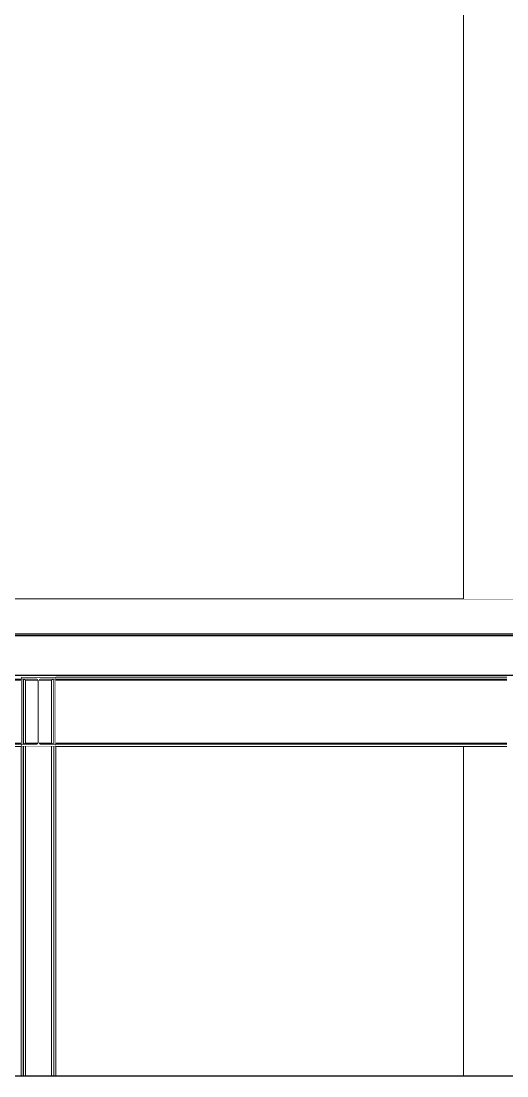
# Model space of a CAD drawing. Extents: x -3080 to 28500, y -1326 to 31609.
# Drawn here: x 17350 to 17630, y 27376 to 27984 of the extents above; entities that cross this region are included whole.
import ezdxf
from ezdxf.xclip import XClip

# ---------------------------------------------------------------- set-up
doc = ezdxf.new("R2010")
doc.units = 0
doc.header["$LTSCALE"] = 100
doc.header["$XCLIPFRAME"] = 2
doc.linetypes.add('188K-SM-07-F10-MECH-CR PIPE-Y2257103$0$X-S-FAB_SL ALL$0$Wipeout_Contour', pattern=[1, 0, -1])
for name, color, linetype in [('0-xref', 8, 'Continuous'), ('188K-SM-07-F10-MECH-CR PIPE-Y2257103$0$X-S-FAB_SL ALL$0$ASP_1', 1, 'Continuous'), ('188K-SM-07-F10-MECH-CR PIPE-Y2257103$0$X-S-FAB_SL ALL$0$Hattch', 7, 'Continuous'), ('188K-SM-07-F10-MECH-CR PIPE-Y2257103$0$X-S-FAB_SL ALL$0$S-BEAM', 7, 'Continuous'), ('188K-SM-07-F10-MECH-CR PIPE-Y2257103$0$X-S-FAB_SL ALL$0$S-COL', 7, 'Continuous'), ('188K-SM-07-F10-MECH-CR PIPE-Y2257103$0$X-S-FAB_SL ALL$0$S-SLAB', 7, 'Continuous')]:
    doc.layers.add(name, color=color, linetype=linetype)

# ---------------------------------------------------------------- blocks, each defined once
blk = doc.blocks.new('188K-SM-07-F10-MECH-CR PIPE-Y2257103$0$X-S-FAB_SL ALL$0$剖面元素_222_3', base_point=(23061.26, -8263.06))
at = {"color": 254, "linetype": '188K-SM-07-F10-MECH-CR PIPE-Y2257103$0$X-S-FAB_SL ALL$0$Wipeout_Contour', "lineweight": 0, "ltscale": 329608.91504}
blk.add_wipeout([(40683.76, -6204.02), (40666.26, -6204.02), (40666.26, -6943.06), (40736.26, -6943.06), (40736.26, -6204.02), (40718.76, -6204.02), (40718.76, -6212.28), (40683.76, -6212.28)], dxfattribs=at).dxf.layer = '188K-SM-07-F10-MECH-CR PIPE-Y2257103$0$X-S-FAB_SL ALL$0$Hattch'
at = {"color": 254, "linetype": '188K-SM-07-F10-MECH-CR PIPE-Y2257103$0$X-S-FAB_SL ALL$0$Wipeout_Contour', "lineweight": 0, "ltscale": 165170.38748}
blk.add_wipeout([(40736.26, -6963.06), (40666.26, -6963.06), (40666.26, -6963.26), (40736.26, -6963.26)], dxfattribs=at).dxf.layer = '188K-SM-07-F10-MECH-CR PIPE-Y2257103$0$X-S-FAB_SL ALL$0$Hattch'
at = {"color": 254, "linetype": '188K-SM-07-F10-MECH-CR PIPE-Y2257103$0$X-S-FAB_SL ALL$0$Wipeout_Contour', "lineweight": 0, "ltscale": 165191.216863}
blk.add_wipeout([(40666.26, -7028.06), (40666.26, -7218.06), (40691.26, -7218.06), (40691.26, -7028.06)], dxfattribs=at).dxf.layer = '188K-SM-07-F10-MECH-CR PIPE-Y2257103$0$X-S-FAB_SL ALL$0$Hattch'
at = {"layer": '188K-SM-07-F10-MECH-CR PIPE-Y2257103$0$X-S-FAB_SL ALL$0$S-COL', "color": 8, "lineweight": 0}
for p, q in [((40666.26, -6943.06), (40666.26, -6204.02)), ((40666.26, -6963.26), (40666.26, -6963.06)), ((40666.26, -7218.06), (40666.26, -7028.06))]:
    blk.add_line(p, q, dxfattribs=at)
blk = doc.blocks.new('188K-SM-07-F10-MECH-CR PIPE-Y2257103$0$X-S-FAB_SL ALL$0$剖面元素_242_3', base_point=(23061.26, -8263.06))
at = {"layer": '188K-SM-07-F10-MECH-CR PIPE-Y2257103$0$X-S-FAB_SL ALL$0$S-SLAB', "color": 15, "lineweight": 0}
for p, q in [((40656.26, -6943.06), (24906.26, -6943.06)), ((40656.26, -6963.06), (24906.26, -6963.06))]:
    blk.add_line(p, q, dxfattribs=at)
blk = doc.blocks.new('188K-SM-07-F10-MECH-CR PIPE-Y2257103$0$X-S-FAB_SL ALL$0$剖面元素_1318_3', base_point=(23061.26, -8263.06))
at = {"layer": '188K-SM-07-F10-MECH-CR PIPE-Y2257103$0$X-S-FAB_SL ALL$0$S-BEAM', "color": 2, "lineweight": 0}
for p, q in [((40411.26, -6988.06), (40411.26, -6989.36)), ((40431.26, -6988.06), (40411.26, -6988.06)), ((40431.26, -6988.06), (40431.26, -6989.36)), ((40411.26, -7026.76), (40411.26, -7028.06)), ((40431.26, -7028.06), (40411.26, -7028.06)), ((40431.26, -7026.76), (40431.26, -7028.06))]:
    blk.add_line(p, q, dxfattribs=at)
at = {"layer": '188K-SM-07-F10-MECH-CR PIPE-Y2257103$0$X-S-FAB_SL ALL$0$S-BEAM', "color": 2, "lineweight": 0, "flags": 128}
for points in [[(40420.69, -6989.54), (40420.26, -6989.36), (40411.26, -6989.36)], [(40420.69, -6989.54), (40420.86, -6989.96), (40420.86, -7026.16), (40420.69, -7026.59)], [(40421.84, -6989.54), (40421.66, -6989.96), (40421.66, -7026.16), (40421.84, -7026.59)], [(40431.26, -6989.36), (40422.26, -6989.36), (40421.84, -6989.54)], [(40420.69, -7026.59), (40420.26, -7026.76), (40411.26, -7026.76)], [(40421.84, -7026.59), (40422.26, -7026.76), (40431.26, -7026.76)]]:
    blk.add_lwpolyline(points, dxfattribs=at)
blk = doc.blocks.new('188K-SM-07-F10-MECH-CR PIPE-Y2257103$0$X-S-FAB_SL ALL$0$剖面元素_2103_3', base_point=(23061.26, -8263.06))
at = {"color": 254, "linetype": '188K-SM-07-F10-MECH-CR PIPE-Y2257103$0$X-S-FAB_SL ALL$0$Wipeout_Contour', "lineweight": 0, "ltscale": 164060.087947}
blk.add_wipeout([(40411.26, -7026.76), (40412.46, -7026.76), (40412.46, -6989.36), (40411.26, -6989.36)], dxfattribs=at).dxf.layer = '188K-SM-07-F10-MECH-CR PIPE-Y2257103$0$X-S-FAB_SL ALL$0$Hattch'
at = {"color": 254, "linetype": '188K-SM-07-F10-MECH-CR PIPE-Y2257103$0$X-S-FAB_SL ALL$0$Wipeout_Contour', "lineweight": 0, "ltscale": 164134.182575}
blk.add_wipeout([(40430.06, -6989.36), (40430.06, -7026.76), (40431.26, -7026.76), (40431.26, -6989.36)], dxfattribs=at).dxf.layer = '188K-SM-07-F10-MECH-CR PIPE-Y2257103$0$X-S-FAB_SL ALL$0$Hattch'
at = {"color": 254, "linetype": '188K-SM-07-F10-MECH-CR PIPE-Y2257103$0$X-S-FAB_SL ALL$0$Wipeout_Contour', "lineweight": 0, "ltscale": 164139.722671}
blk.add_wipeout([(40412.46, -7028.06), (40411.26, -7028.06), (40411.26, -7218.06), (40412.46, -7218.06)], dxfattribs=at).dxf.layer = '188K-SM-07-F10-MECH-CR PIPE-Y2257103$0$X-S-FAB_SL ALL$0$Hattch'
at = {"color": 254, "linetype": '188K-SM-07-F10-MECH-CR PIPE-Y2257103$0$X-S-FAB_SL ALL$0$Wipeout_Contour', "lineweight": 0, "ltscale": 164213.781379}
blk.add_wipeout([(40430.06, -7028.06), (40430.06, -7218.06), (40431.26, -7218.06), (40431.26, -7028.06)], dxfattribs=at).dxf.layer = '188K-SM-07-F10-MECH-CR PIPE-Y2257103$0$X-S-FAB_SL ALL$0$Hattch'
at = {"color": 254, "linetype": '188K-SM-07-F10-MECH-CR PIPE-Y2257103$0$X-S-FAB_SL ALL$0$Wipeout_Contour', "lineweight": 0, "ltscale": 164131.474619}
blk.add_wipeout([(40429.89, -7026.76), (40430.06, -7026.76), (40430.06, -6989.36), (40429.89, -6989.36)], dxfattribs=at).dxf.layer = '188K-SM-07-F10-MECH-CR PIPE-Y2257103$0$X-S-FAB_SL ALL$0$Hattch'
at = {"color": 254, "linetype": '188K-SM-07-F10-MECH-CR PIPE-Y2257103$0$X-S-FAB_SL ALL$0$Wipeout_Contour', "lineweight": 0, "ltscale": 164211.074734}
blk.add_wipeout([(40430.06, -7028.06), (40429.89, -7028.06), (40429.89, -7218.06), (40430.06, -7218.06)], dxfattribs=at).dxf.layer = '188K-SM-07-F10-MECH-CR PIPE-Y2257103$0$X-S-FAB_SL ALL$0$Hattch'
at = {"color": 254, "linetype": '188K-SM-07-F10-MECH-CR PIPE-Y2257103$0$X-S-FAB_SL ALL$0$Wipeout_Contour', "lineweight": 0, "ltscale": 164209.794453}
blk.add_wipeout([(40429.41, -7028.06), (40429.41, -7218.06), (40429.89, -7218.06), (40429.89, -7028.06)], dxfattribs=at).dxf.layer = '188K-SM-07-F10-MECH-CR PIPE-Y2257103$0$X-S-FAB_SL ALL$0$Hattch'
at = {"color": 254, "linetype": '188K-SM-07-F10-MECH-CR PIPE-Y2257103$0$X-S-FAB_SL ALL$0$Wipeout_Contour', "lineweight": 0, "ltscale": 328260.492989}
blk.add_wipeout([(40429.42, -6989.54), (40429.41, -6989.54), (40429.41, -7026.58), (40429.42, -7026.59), (40429.84, -7026.76), (40429.89, -7026.76), (40429.89, -6989.36), (40429.84, -6989.36)], dxfattribs=at).dxf.layer = '188K-SM-07-F10-MECH-CR PIPE-Y2257103$0$X-S-FAB_SL ALL$0$Hattch'
at = {"color": 254, "linetype": '188K-SM-07-F10-MECH-CR PIPE-Y2257103$0$X-S-FAB_SL ALL$0$Wipeout_Contour', "lineweight": 0, "ltscale": 164127.974455}
blk.add_wipeout([(40428.76, -7026.16), (40429.41, -7026.58), (40429.41, -6989.54), (40428.76, -6989.96)], dxfattribs=at).dxf.layer = '188K-SM-07-F10-MECH-CR PIPE-Y2257103$0$X-S-FAB_SL ALL$0$Hattch'
at = {"color": 254, "linetype": '188K-SM-07-F10-MECH-CR PIPE-Y2257103$0$X-S-FAB_SL ALL$0$Wipeout_Contour', "lineweight": 0, "ltscale": 164207.576951}
blk.add_wipeout([(40428.76, -7028.06), (40428.76, -7218.06), (40429.41, -7218.06), (40429.41, -7028.06)], dxfattribs=at).dxf.layer = '188K-SM-07-F10-MECH-CR PIPE-Y2257103$0$X-S-FAB_SL ALL$0$Hattch'
at = {"color": 254, "linetype": '188K-SM-07-F10-MECH-CR PIPE-Y2257103$0$X-S-FAB_SL ALL$0$Wipeout_Contour', "lineweight": 0, "ltscale": 164176.752029}
blk.add_wipeout([(40413.76, -7028.06), (40413.76, -7218.06), (40428.76, -7218.06), (40428.76, -7028.06)], dxfattribs=at).dxf.layer = '188K-SM-07-F10-MECH-CR PIPE-Y2257103$0$X-S-FAB_SL ALL$0$Hattch'
at = {"color": 254, "linetype": '188K-SM-07-F10-MECH-CR PIPE-Y2257103$0$X-S-FAB_SL ALL$0$Wipeout_Contour', "lineweight": 0, "ltscale": 164081.566395}
blk.add_wipeout([(40413.76, -7026.16), (40420.86, -7026.16), (40420.86, -6989.96), (40413.76, -6989.96)], dxfattribs=at).dxf.layer = '188K-SM-07-F10-MECH-CR PIPE-Y2257103$0$X-S-FAB_SL ALL$0$Hattch'
at = {"color": 254, "linetype": '188K-SM-07-F10-MECH-CR PIPE-Y2257103$0$X-S-FAB_SL ALL$0$Wipeout_Contour', "lineweight": 0, "ltscale": 164066.294614}
blk.add_wipeout([(40413.11, -7026.58), (40413.76, -7026.16), (40413.76, -6989.96), (40413.11, -6989.54)], dxfattribs=at).dxf.layer = '188K-SM-07-F10-MECH-CR PIPE-Y2257103$0$X-S-FAB_SL ALL$0$Hattch'
at = {"color": 254, "linetype": '188K-SM-07-F10-MECH-CR PIPE-Y2257103$0$X-S-FAB_SL ALL$0$Wipeout_Contour', "lineweight": 0, "ltscale": 164112.701899}
blk.add_wipeout([(40421.66, -6989.96), (40421.66, -7026.16), (40428.76, -7026.16), (40428.76, -6989.96)], dxfattribs=at).dxf.layer = '188K-SM-07-F10-MECH-CR PIPE-Y2257103$0$X-S-FAB_SL ALL$0$Hattch'
at = {"layer": '188K-SM-07-F10-MECH-CR PIPE-Y2257103$0$X-S-FAB_SL ALL$0$S-COL', "color": 8, "lineweight": 0}
for p, q in [((40428.76, -7026.16), (40428.76, -6989.96)), ((40430.06, -7026.76), (40430.06, -6989.36)), ((40431.26, -7026.76), (40431.26, -6989.36)), ((40428.76, -7218.06), (40428.76, -7028.06)), ((40430.06, -7218.06), (40430.06, -7028.06)), ((40431.26, -7218.06), (40431.26, -7028.06))]:
    blk.add_line(p, q, dxfattribs=at)
at = {"color": 254, "linetype": '188K-SM-07-F10-MECH-CR PIPE-Y2257103$0$X-S-FAB_SL ALL$0$Wipeout_Contour', "lineweight": 0, "ltscale": 164145.927012}
blk.add_wipeout([(40413.76, -7028.06), (40413.11, -7028.06), (40413.11, -7218.06), (40413.76, -7218.06)], dxfattribs=at).dxf.layer = '188K-SM-07-F10-MECH-CR PIPE-Y2257103$0$X-S-FAB_SL ALL$0$Hattch'
at = {"color": 254, "linetype": '188K-SM-07-F10-MECH-CR PIPE-Y2257103$0$X-S-FAB_SL ALL$0$Wipeout_Contour', "lineweight": 0, "ltscale": 164143.709533}
blk.add_wipeout([(40412.64, -7218.06), (40413.11, -7218.06), (40413.11, -7028.06), (40412.64, -7028.06)], dxfattribs=at).dxf.layer = '188K-SM-07-F10-MECH-CR PIPE-Y2257103$0$X-S-FAB_SL ALL$0$Hattch'
at = {"color": 254, "linetype": '188K-SM-07-F10-MECH-CR PIPE-Y2257103$0$X-S-FAB_SL ALL$0$Wipeout_Contour', "lineweight": 0, "ltscale": 328128.048757}
blk.add_wipeout([(40412.64, -7026.76), (40412.69, -7026.76), (40413.11, -7026.59), (40413.11, -7026.58), (40413.11, -6989.54), (40413.11, -6989.54), (40412.69, -6989.36), (40412.64, -6989.36)], dxfattribs=at).dxf.layer = '188K-SM-07-F10-MECH-CR PIPE-Y2257103$0$X-S-FAB_SL ALL$0$Hattch'
at = {"color": 254, "linetype": '188K-SM-07-F10-MECH-CR PIPE-Y2257103$0$X-S-FAB_SL ALL$0$Wipeout_Contour', "lineweight": 0, "ltscale": 164062.795864}
blk.add_wipeout([(40412.46, -7026.76), (40412.64, -7026.76), (40412.64, -6989.36), (40412.46, -6989.36)], dxfattribs=at).dxf.layer = '188K-SM-07-F10-MECH-CR PIPE-Y2257103$0$X-S-FAB_SL ALL$0$Hattch'
at = {"color": 254, "linetype": '188K-SM-07-F10-MECH-CR PIPE-Y2257103$0$X-S-FAB_SL ALL$0$Wipeout_Contour', "lineweight": 0, "ltscale": 164142.429275}
blk.add_wipeout([(40412.46, -7028.06), (40412.46, -7218.06), (40412.64, -7218.06), (40412.64, -7028.06)], dxfattribs=at).dxf.layer = '188K-SM-07-F10-MECH-CR PIPE-Y2257103$0$X-S-FAB_SL ALL$0$Hattch'
at = {"layer": '188K-SM-07-F10-MECH-CR PIPE-Y2257103$0$X-S-FAB_SL ALL$0$S-COL', "color": 8, "lineweight": 0}
for p, q in [((40411.26, -7026.76), (40411.26, -6989.36)), ((40412.46, -7026.76), (40412.46, -6989.36)), ((40413.76, -7026.16), (40413.76, -6989.96)), ((40411.26, -7218.06), (40411.26, -7028.06)), ((40412.46, -7218.06), (40412.46, -7028.06)), ((40413.76, -7218.06), (40413.76, -7028.06))]:
    blk.add_line(p, q, dxfattribs=at)
blk = doc.blocks.new('188K-SM-07-F10-MECH-CR PIPE-Y2257103$0$X-S-FAB_SL ALL$0$剖面元素_2189_3', base_point=(23061.26, -8263.06))
at = {"color": 254, "linetype": '188K-SM-07-F10-MECH-CR PIPE-Y2257103$0$X-S-FAB_SL ALL$0$Wipeout_Contour', "lineweight": 0, "ltscale": 168576.746401}
blk.add_wipeout([(38161.26, -6987.26), (38161.26, -6988.06), (44952.76, -6988.06), (44952.76, -6987.26)], dxfattribs=at).dxf.layer = '188K-SM-07-F10-MECH-CR PIPE-Y2257103$0$X-S-FAB_SL ALL$0$Hattch'
at = {"color": 254, "linetype": '188K-SM-07-F10-MECH-CR PIPE-Y2257103$0$X-S-FAB_SL ALL$0$Wipeout_Contour', "lineweight": 0, "ltscale": 168576.450104}
blk.add_wipeout([(38161.26, -6987.18), (38161.26, -6987.26), (44952.76, -6987.26), (44952.76, -6987.18)], dxfattribs=at).dxf.layer = '188K-SM-07-F10-MECH-CR PIPE-Y2257103$0$X-S-FAB_SL ALL$0$Hattch'
at = {"color": 254, "linetype": '188K-SM-07-F10-MECH-CR PIPE-Y2257103$0$X-S-FAB_SL ALL$0$Wipeout_Contour', "lineweight": 0, "ltscale": 168576.349998}
blk.add_wipeout([(38161.26, -6986.96), (38161.26, -6987.18), (44952.76, -6987.18), (44952.76, -6986.96)], dxfattribs=at).dxf.layer = '188K-SM-07-F10-MECH-CR PIPE-Y2257103$0$X-S-FAB_SL ALL$0$Hattch'
at = {"color": 254, "linetype": '188K-SM-07-F10-MECH-CR PIPE-Y2257103$0$X-S-FAB_SL ALL$0$Wipeout_Contour', "lineweight": 0, "ltscale": 168568.749907}
blk.add_wipeout([(38161.26, -6964.36), (38161.26, -6986.96), (44952.76, -6986.96), (44952.76, -6964.36)], dxfattribs=at).dxf.layer = '188K-SM-07-F10-MECH-CR PIPE-Y2257103$0$X-S-FAB_SL ALL$0$Hattch'
at = {"layer": '188K-SM-07-F10-MECH-CR PIPE-Y2257103$0$X-S-FAB_SL ALL$0$S-BEAM', "color": 8, "lineweight": 0}
for p, q in [((38161.26, -6986.96), (44952.76, -6986.96)), ((38161.26, -6987.26), (44952.76, -6987.26)), ((40431.26, -6988.06), (40691.26, -6988.06))]:
    blk.add_line(p, q, dxfattribs=at)
at = {"color": 254, "linetype": '188K-SM-07-F10-MECH-CR PIPE-Y2257103$0$X-S-FAB_SL ALL$0$Wipeout_Contour', "lineweight": 0, "ltscale": 168561.149864}
blk.add_wipeout([(38161.26, -6964.15), (38161.26, -6964.36), (44952.76, -6964.36), (44952.76, -6964.15)], dxfattribs=at).dxf.layer = '188K-SM-07-F10-MECH-CR PIPE-Y2257103$0$X-S-FAB_SL ALL$0$Hattch'
at = {"color": 254, "linetype": '188K-SM-07-F10-MECH-CR PIPE-Y2257103$0$X-S-FAB_SL ALL$0$Wipeout_Contour', "lineweight": 0, "ltscale": 168561.050075}
blk.add_wipeout([(38161.26, -6964.06), (38161.26, -6964.15), (44952.76, -6964.15), (44952.76, -6964.06)], dxfattribs=at).dxf.layer = '188K-SM-07-F10-MECH-CR PIPE-Y2257103$0$X-S-FAB_SL ALL$0$Hattch'
at = {"color": 254, "linetype": '188K-SM-07-F10-MECH-CR PIPE-Y2257103$0$X-S-FAB_SL ALL$0$Wipeout_Contour', "lineweight": 0, "ltscale": 168560.754769}
blk.add_wipeout([(38161.26, -6963.26), (38161.26, -6964.06), (44952.76, -6964.06), (44952.76, -6963.26)], dxfattribs=at).dxf.layer = '188K-SM-07-F10-MECH-CR PIPE-Y2257103$0$X-S-FAB_SL ALL$0$Hattch'
at = {"layer": '188K-SM-07-F10-MECH-CR PIPE-Y2257103$0$X-S-FAB_SL ALL$0$S-BEAM', "color": 8, "lineweight": 0}
for p, q in [((38161.26, -6963.26), (44952.76, -6963.26)), ((38161.26, -6964.06), (44952.76, -6964.06)), ((38161.26, -6964.36), (44952.76, -6964.36))]:
    blk.add_line(p, q, dxfattribs=at)
blk = doc.blocks.new('188K-SM-07-F10-MECH-CR PIPE-Y2257103$0$X-S-FAB_SL ALL$0$A$C2e9ab586')
at = {"layer": '188K-SM-07-F10-MECH-CR PIPE-Y2257103$0$X-S-FAB_SL ALL$0$S-SLAB', "color": 15, "lineweight": 0}
for p, q in [((-4556.39, 1605), (-10511.39, 1605)), ((-4556.39, 1585), (-10511.39, 1585))]:
    blk.add_line(p, q, dxfattribs=at)
at = {"layer": '188K-SM-07-F10-MECH-CR PIPE-Y2257103$0$X-S-FAB_SL ALL$0$S-BEAM', "lineweight": 0}
blk.add_blockref('188K-SM-07-F10-MECH-CR PIPE-Y2257103$0$X-S-FAB_SL ALL$0$剖面元素_1318_3', (-28106.39, 285), dxfattribs=at)
at = {"layer": '188K-SM-07-F10-MECH-CR PIPE-Y2257103$0$X-S-FAB_SL ALL$0$S-SLAB', "lineweight": 0}
blk.add_blockref('188K-SM-07-F10-MECH-CR PIPE-Y2257103$0$X-S-FAB_SL ALL$0$剖面元素_242_3', (-28106.39, 285), dxfattribs=at)
at = {"layer": '188K-SM-07-F10-MECH-CR PIPE-Y2257103$0$X-S-FAB_SL ALL$0$S-COL', "lineweight": 0}
for name in ['188K-SM-07-F10-MECH-CR PIPE-Y2257103$0$X-S-FAB_SL ALL$0$剖面元素_222_3', '188K-SM-07-F10-MECH-CR PIPE-Y2257103$0$X-S-FAB_SL ALL$0$剖面元素_2103_3']:
    blk.add_blockref(name, (-28106.39, 285), dxfattribs=at)
at = {"color": 254, "linetype": '188K-SM-07-F10-MECH-CR PIPE-Y2257103$0$X-S-FAB_SL ALL$0$Wipeout_Contour', "lineweight": 0, "ltscale": 163532.154246}
blk.add_wipeout([(-11016.39, 1558.7), (-10756.39, 1558.7), (-10756.39, 1560), (-11016.39, 1560)], dxfattribs=at).dxf.layer = '188K-SM-07-F10-MECH-CR PIPE-Y2257103$0$X-S-FAB_SL ALL$0$Hattch'
at = {"color": 254, "linetype": '188K-SM-07-F10-MECH-CR PIPE-Y2257103$0$X-S-FAB_SL ALL$0$Wipeout_Contour', "lineweight": 0, "ltscale": 164635.779487}
blk.add_wipeout([(-10476.39, 1560), (-10736.39, 1560), (-10736.39, 1558.7), (-10476.39, 1558.7)], dxfattribs=at).dxf.layer = '188K-SM-07-F10-MECH-CR PIPE-Y2257103$0$X-S-FAB_SL ALL$0$Hattch'
at = {"color": 254, "linetype": '188K-SM-07-F10-MECH-CR PIPE-Y2257103$0$X-S-FAB_SL ALL$0$Wipeout_Contour', "lineweight": 0, "ltscale": 164662.135172}
blk.add_wipeout([(-10476.39, 1521.3), (-10736.39, 1521.3), (-10736.39, 1520), (-10476.39, 1520)], dxfattribs=at).dxf.layer = '188K-SM-07-F10-MECH-CR PIPE-Y2257103$0$X-S-FAB_SL ALL$0$Hattch'
at = {"color": 254, "linetype": '188K-SM-07-F10-MECH-CR PIPE-Y2257103$0$X-S-FAB_SL ALL$0$Wipeout_Contour', "lineweight": 0, "ltscale": 163532.65879}
blk.add_wipeout([(-11016.39, 1558.7), (-11016.39, 1558.52), (-10756.39, 1558.52), (-10756.39, 1558.7)], dxfattribs=at).dxf.layer = '188K-SM-07-F10-MECH-CR PIPE-Y2257103$0$X-S-FAB_SL ALL$0$Hattch'
at = {"color": 254, "linetype": '188K-SM-07-F10-MECH-CR PIPE-Y2257103$0$X-S-FAB_SL ALL$0$Wipeout_Contour', "lineweight": 0, "ltscale": 164661.631317}
blk.add_wipeout([(-10736.39, 1521.3), (-10476.39, 1521.3), (-10476.39, 1521.48), (-10736.39, 1521.48)], dxfattribs=at).dxf.layer = '188K-SM-07-F10-MECH-CR PIPE-Y2257103$0$X-S-FAB_SL ALL$0$Hattch'
at = {"color": 254, "linetype": '188K-SM-07-F10-MECH-CR PIPE-Y2257103$0$X-S-FAB_SL ALL$0$Wipeout_Contour', "lineweight": 0, "ltscale": 163532.863954}
blk.add_wipeout([(-10756.39, 1558.52), (-11016.39, 1558.52), (-11016.39, 1558.1), (-10756.39, 1558.1)], dxfattribs=at).dxf.layer = '188K-SM-07-F10-MECH-CR PIPE-Y2257103$0$X-S-FAB_SL ALL$0$Hattch'
at = {"color": 254, "linetype": '188K-SM-07-F10-MECH-CR PIPE-Y2257103$0$X-S-FAB_SL ALL$0$Wipeout_Contour', "lineweight": 0, "ltscale": 164661.42649}
blk.add_wipeout([(-10736.39, 1521.9), (-10736.39, 1521.48), (-10476.39, 1521.48), (-10476.39, 1521.9)], dxfattribs=at).dxf.layer = '188K-SM-07-F10-MECH-CR PIPE-Y2257103$0$X-S-FAB_SL ALL$0$Hattch'
at = {"color": 254, "linetype": '188K-SM-07-F10-MECH-CR PIPE-Y2257103$0$X-S-FAB_SL ALL$0$Wipeout_Contour', "lineweight": 0, "ltscale": 163545.418911}
blk.add_wipeout([(-10756.39, 1558.1), (-11016.39, 1558.1), (-11016.39, 1521.9), (-10756.39, 1521.9)], dxfattribs=at).dxf.layer = '188K-SM-07-F10-MECH-CR PIPE-Y2257103$0$X-S-FAB_SL ALL$0$Hattch'
at = {"color": 254, "linetype": '188K-SM-07-F10-MECH-CR PIPE-Y2257103$0$X-S-FAB_SL ALL$0$Wipeout_Contour', "lineweight": 0, "ltscale": 164648.955241}
blk.add_wipeout([(-10736.39, 1558.1), (-10736.39, 1521.9), (-10476.39, 1521.9), (-10476.39, 1558.1)], dxfattribs=at).dxf.layer = '188K-SM-07-F10-MECH-CR PIPE-Y2257103$0$X-S-FAB_SL ALL$0$Hattch'
at = {"color": 254, "linetype": '188K-SM-07-F10-MECH-CR PIPE-Y2257103$0$X-S-FAB_SL ALL$0$Wipeout_Contour', "lineweight": 0, "ltscale": 164066.381573}
blk.add_wipeout([(-10754.96, 1558.7), (-10754.54, 1558.52), (-10746.96, 1558.52), (-10747.39, 1558.7)], dxfattribs=at).dxf.layer = '188K-SM-07-F10-MECH-CR PIPE-Y2257103$0$X-S-FAB_SL ALL$0$Hattch'
at = {"color": 254, "linetype": '188K-SM-07-F10-MECH-CR PIPE-Y2257103$0$X-S-FAB_SL ALL$0$Wipeout_Contour', "lineweight": 0, "ltscale": 164636.484432}
blk.add_wipeout([(-10736.39, 1558.52), (-10736.39, 1558.1), (-10476.39, 1558.1), (-10476.39, 1558.52)], dxfattribs=at).dxf.layer = '188K-SM-07-F10-MECH-CR PIPE-Y2257103$0$X-S-FAB_SL ALL$0$Hattch'
at = {"color": 254, "linetype": '188K-SM-07-F10-MECH-CR PIPE-Y2257103$0$X-S-FAB_SL ALL$0$Wipeout_Contour', "lineweight": 0, "ltscale": 163557.974311}
blk.add_wipeout([(-11016.39, 1521.48), (-10756.39, 1521.48), (-10756.39, 1521.9), (-11016.39, 1521.9)], dxfattribs=at).dxf.layer = '188K-SM-07-F10-MECH-CR PIPE-Y2257103$0$X-S-FAB_SL ALL$0$Hattch'
at = {"color": 254, "linetype": '188K-SM-07-F10-MECH-CR PIPE-Y2257103$0$X-S-FAB_SL ALL$0$Wipeout_Contour', "lineweight": 0, "ltscale": 164636.280645}
blk.add_wipeout([(-10736.39, 1558.52), (-10476.39, 1558.52), (-10476.39, 1558.7), (-10736.39, 1558.7)], dxfattribs=at).dxf.layer = '188K-SM-07-F10-MECH-CR PIPE-Y2257103$0$X-S-FAB_SL ALL$0$Hattch'
at = {"color": 254, "linetype": '188K-SM-07-F10-MECH-CR PIPE-Y2257103$0$X-S-FAB_SL ALL$0$Wipeout_Contour', "lineweight": 0, "ltscale": 163558.180521}
blk.add_wipeout([(-11016.39, 1521.48), (-11016.39, 1521.3), (-10756.39, 1521.3), (-10756.39, 1521.48)], dxfattribs=at).dxf.layer = '188K-SM-07-F10-MECH-CR PIPE-Y2257103$0$X-S-FAB_SL ALL$0$Hattch'
at = {"color": 254, "linetype": '188K-SM-07-F10-MECH-CR PIPE-Y2257103$0$X-S-FAB_SL ALL$0$Wipeout_Contour', "lineweight": 0, "ltscale": 164102.452566}
blk.add_wipeout([(-10745.39, 1558.7), (-10745.81, 1558.52), (-10738.23, 1558.52), (-10737.81, 1558.7)], dxfattribs=at).dxf.layer = '188K-SM-07-F10-MECH-CR PIPE-Y2257103$0$X-S-FAB_SL ALL$0$Hattch'
at = {"color": 254, "linetype": '188K-SM-07-F10-MECH-CR PIPE-Y2257103$0$X-S-FAB_SL ALL$0$Wipeout_Contour', "lineweight": 0, "ltscale": 163558.687771}
blk.add_wipeout([(-11016.39, 1520), (-10756.39, 1520), (-10756.39, 1521.3), (-11016.39, 1521.3)], dxfattribs=at).dxf.layer = '188K-SM-07-F10-MECH-CR PIPE-Y2257103$0$X-S-FAB_SL ALL$0$Hattch'
at = {"color": 254, "linetype": '188K-SM-07-F10-MECH-CR PIPE-Y2257103$0$X-S-FAB_SL ALL$0$Wipeout_Contour', "lineweight": 0, "ltscale": 205081.67476}
blk.add_wipeout([(-10746.96, 1558.52), (-10754.54, 1558.52), (-10754.54, 1558.52), (-10753.89, 1558.1), (-10746.79, 1558.1)], dxfattribs=at).dxf.layer = '188K-SM-07-F10-MECH-CR PIPE-Y2257103$0$X-S-FAB_SL ALL$0$Hattch'
at = {"color": 254, "linetype": '188K-SM-07-F10-MECH-CR PIPE-Y2257103$0$X-S-FAB_SL ALL$0$Wipeout_Contour', "lineweight": 0, "ltscale": 164091.820037}
blk.add_wipeout([(-10754.54, 1521.48), (-10754.96, 1521.3), (-10747.39, 1521.3), (-10746.96, 1521.48)], dxfattribs=at).dxf.layer = '188K-SM-07-F10-MECH-CR PIPE-Y2257103$0$X-S-FAB_SL ALL$0$Hattch'
at = {"layer": '188K-SM-07-F10-MECH-CR PIPE-Y2257103$0$X-S-FAB_SL ALL$0$S-BEAM', "color": 8, "lineweight": 0}
for p, q in [((-10756.39, 1558.7), (-11016.39, 1558.7)), ((-10756.39, 1558.1), (-11016.39, 1558.1)), ((-10754.54, 1558.52), (-10754.96, 1558.7)), ((-10754.54, 1558.52), (-10753.89, 1558.1)), ((-10756.39, 1521.9), (-11016.39, 1521.9)), ((-10756.39, 1521.3), (-11016.39, 1521.3)), ((-10754.54, 1521.48), (-10754.96, 1521.3)), ((-10753.89, 1521.9), (-10754.54, 1521.48)), ((-10756.39, 1520), (-11016.39, 1520))]:
    blk.add_line(p, q, dxfattribs=at)
at = {"color": 254, "linetype": '188K-SM-07-F10-MECH-CR PIPE-Y2257103$0$X-S-FAB_SL ALL$0$Wipeout_Contour', "lineweight": 0, "ltscale": 205129.640729}
blk.add_wipeout([(-10745.81, 1558.52), (-10745.99, 1558.1), (-10738.89, 1558.1), (-10738.24, 1558.52), (-10738.23, 1558.52)], dxfattribs=at).dxf.layer = '188K-SM-07-F10-MECH-CR PIPE-Y2257103$0$X-S-FAB_SL ALL$0$Hattch'
at = {"color": 254, "linetype": '188K-SM-07-F10-MECH-CR PIPE-Y2257103$0$X-S-FAB_SL ALL$0$Wipeout_Contour', "lineweight": 0, "ltscale": 164127.885439}
blk.add_wipeout([(-10745.81, 1521.48), (-10745.39, 1521.3), (-10737.81, 1521.3), (-10738.23, 1521.48)], dxfattribs=at).dxf.layer = '188K-SM-07-F10-MECH-CR PIPE-Y2257103$0$X-S-FAB_SL ALL$0$Hattch'
at = {"layer": '188K-SM-07-F10-MECH-CR PIPE-Y2257103$0$X-S-FAB_SL ALL$0$S-BEAM', "color": 8, "lineweight": 0}
for p, q in [((-10753.89, 1558.1), (-10746.79, 1558.1)), ((-10745.99, 1558.1), (-10738.89, 1558.1)), ((-10738.89, 1558.1), (-10738.24, 1558.52)), ((-10737.81, 1558.7), (-10738.23, 1558.52)), ((-10476.39, 1558.7), (-10736.39, 1558.7)), ((-10476.39, 1558.1), (-10736.39, 1558.1))]:
    blk.add_line(p, q, dxfattribs=at)
at = {"color": 254, "linetype": '188K-SM-07-F10-MECH-CR PIPE-Y2257103$0$X-S-FAB_SL ALL$0$Wipeout_Contour', "lineweight": 0, "ltscale": 205161.158089}
blk.add_wipeout([(-10745.99, 1521.9), (-10745.81, 1521.48), (-10738.23, 1521.48), (-10738.24, 1521.48), (-10738.89, 1521.9)], dxfattribs=at).dxf.layer = '188K-SM-07-F10-MECH-CR PIPE-Y2257103$0$X-S-FAB_SL ALL$0$Hattch'
at = {"layer": '188K-SM-07-F10-MECH-CR PIPE-Y2257103$0$X-S-FAB_SL ALL$0$S-BEAM', "color": 8, "lineweight": 0}
for p, q in [((-10746.79, 1521.9), (-10753.89, 1521.9)), ((-10738.89, 1521.9), (-10745.99, 1521.9)), ((-10738.24, 1521.48), (-10738.89, 1521.9)), ((-10737.81, 1521.3), (-10738.23, 1521.48)), ((-10476.39, 1521.9), (-10736.39, 1521.9)), ((-10476.39, 1521.3), (-10736.39, 1521.3)), ((-10476.39, 1520), (-10736.39, 1520))]:
    blk.add_line(p, q, dxfattribs=at)
at = {"layer": '188K-SM-07-F10-MECH-CR PIPE-Y2257103$0$X-S-FAB_SL ALL$0$S-BEAM', "lineweight": 0}
blk.add_blockref('188K-SM-07-F10-MECH-CR PIPE-Y2257103$0$X-S-FAB_SL ALL$0$剖面元素_2189_3', (-28106.39, 285), dxfattribs=at)
blk = doc.blocks.new('188K-SM-07-F10-MECH-CR PIPE-Y2257103$0$X-S-FAB_SL ALL')
at = {"layer": '188K-SM-07-F10-MECH-CR PIPE-Y2257103$0$X-S-FAB_SL ALL$0$ASP_1'}
blk.add_blockref('188K-SM-07-F10-MECH-CR PIPE-Y2257103$0$X-S-FAB_SL ALL$0$A$C2e9ab586', (23632.864, -73288.977), dxfattribs=at)
blk.add_line((-2728.521, -71958.977), (19076.479, -71958.977), dxfattribs=at)
blk = doc.blocks.new('188K-SM-07-F10-MECH-CR PIPE-Y2257103')
ref = blk.add_blockref('188K-SM-07-F10-MECH-CR PIPE-Y2257103$0$X-S-FAB_SL ALL', (4473.521, 99334.763))
XClip(ref).set_block_clipping_path([(-7553.4648570136, -75341.9369645483), (24026.2025623869, -67725.7696244382)])

msp = doc.modelspace()

# ---------------------------------------------------------------- block references
at = {"layer": '0-xref'}
msp.add_blockref('188K-SM-07-F10-MECH-CR PIPE-Y2257103', (0, 0), dxfattribs=at)

doc.saveas('drawing.dxf')
